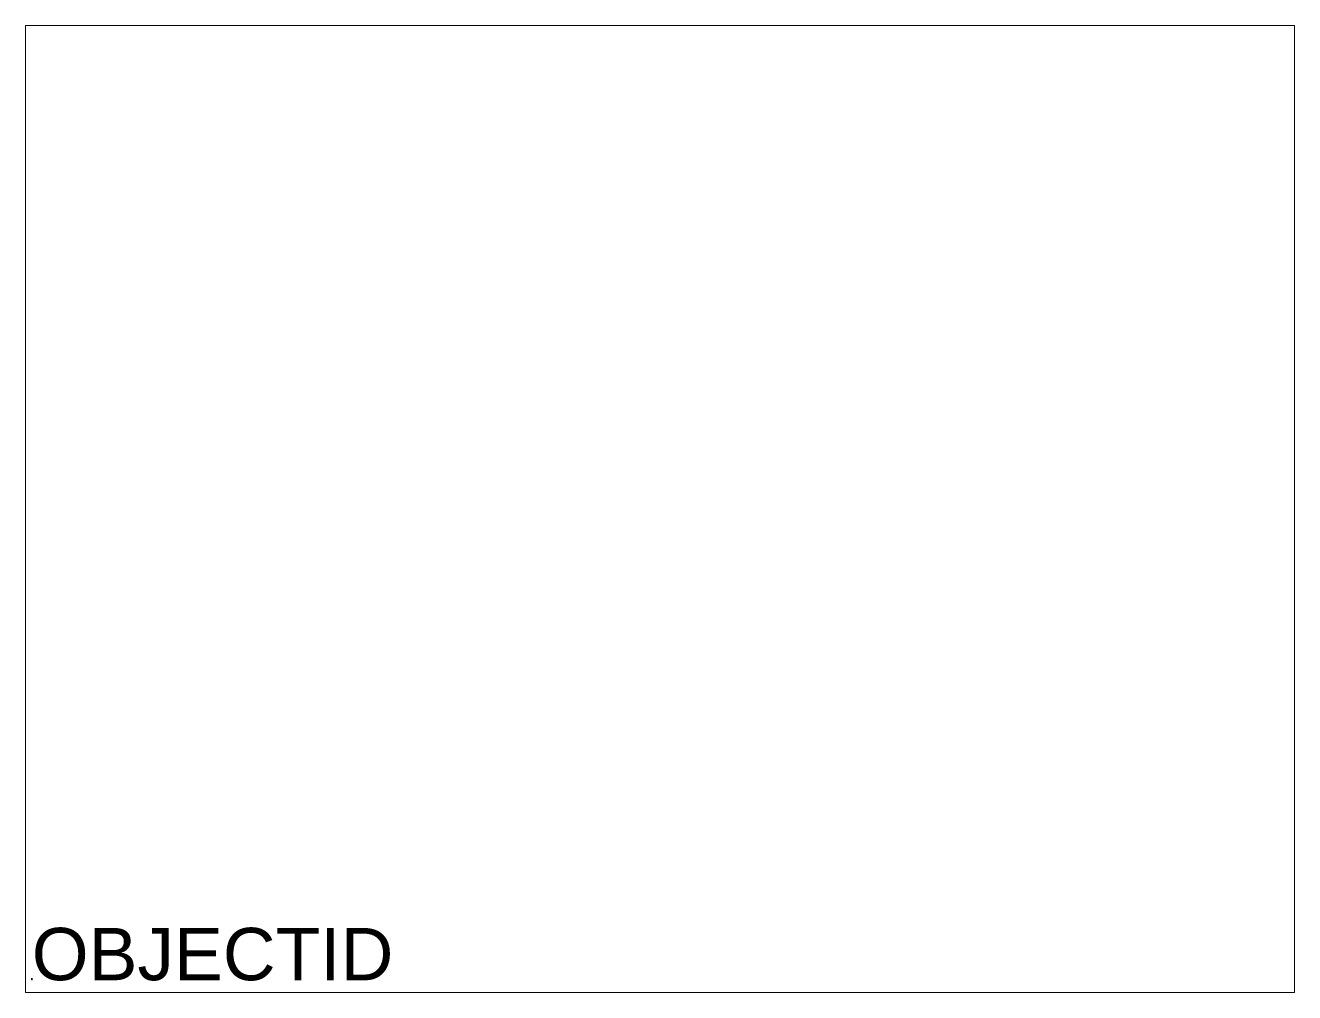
# Paper-space layout 'Layout1' of a CAD drawing. Header units: feet. Extents: x 1.05 to 9.45, y 0.8 to 7.2.
# The model-space entities are those that its viewports show. They can reach past a viewport. Long polylines and large blocks are cut down to what shows.
import ezdxf

# ---------------------------------------------------------------- set-up
doc = ezdxf.new("R2010")
doc.units = ezdxf.units.FT
doc.header["$LTSCALE"] = 50
doc.header["$MEASUREMENT"] = 0
doc.linetypes.add('EESLU', pattern=[2, 1, 1])
doc.layers.add('MAP-ELEC-UGEQUIP', color=7, linetype='Continuous')
doc.styles.get("Standard").update_dxf_attribs({"font": 'arial.ttf'})

# ---------------------------------------------------------------- blocks, each defined once
blk = doc.blocks.new('EECAP')
at = {"color": 0, "linetype": 'ByBlock', "lineweight": -2}
for p, q in [((-0.08, 0.2), (0.07, 0.2)), ((-0.08, 0.15), (0.07, 0.15)), ((0, 0.15), (0, 0))]:
    blk.add_line(p, q, dxfattribs=at)

msp = doc.modelspace()

# ---------------------------------------------------------------- linework, layer by layer
at = {"color": 0, "linetype": 'ByBlock', "lineweight": -2}
for p, q in [((-0.006, 0.016), (0.006, 0.016)), ((-0.006, 0.012), (0.006, 0.012)), ((0, 0.012), (0, 0))]:
    msp.add_line(p, q, dxfattribs=at)

# ---------------------------------------------------------------- block references
at = {"color": 0, "linetype": 'EESLU', "xscale": 0.08333333333333333, "yscale": 0.08333333333333333, "zscale": 0.08333333333333333}
msp.add_blockref('EECAP', (0, 0), dxfattribs=at)

# ---------------------------------------------------------------- texts
at = {"color": 0, "linetype": 'EESLU'}
msp.add_attdef('OBJECTID', (0, 0), '', height=0.5, dxfattribs=at)

psp = doc.layouts.get("Layout1")

# ---------------------------------------------------------------- viewports
at = {"layer": 'MAP-ELEC-UGEQUIP'}
psp.add_viewport(center=(5.25, 4), size=(8.4, 6.4), view_center_point=(6, 4.5), view_height=9.236151, dxfattribs=at)

doc.saveas('drawing.dxf')
